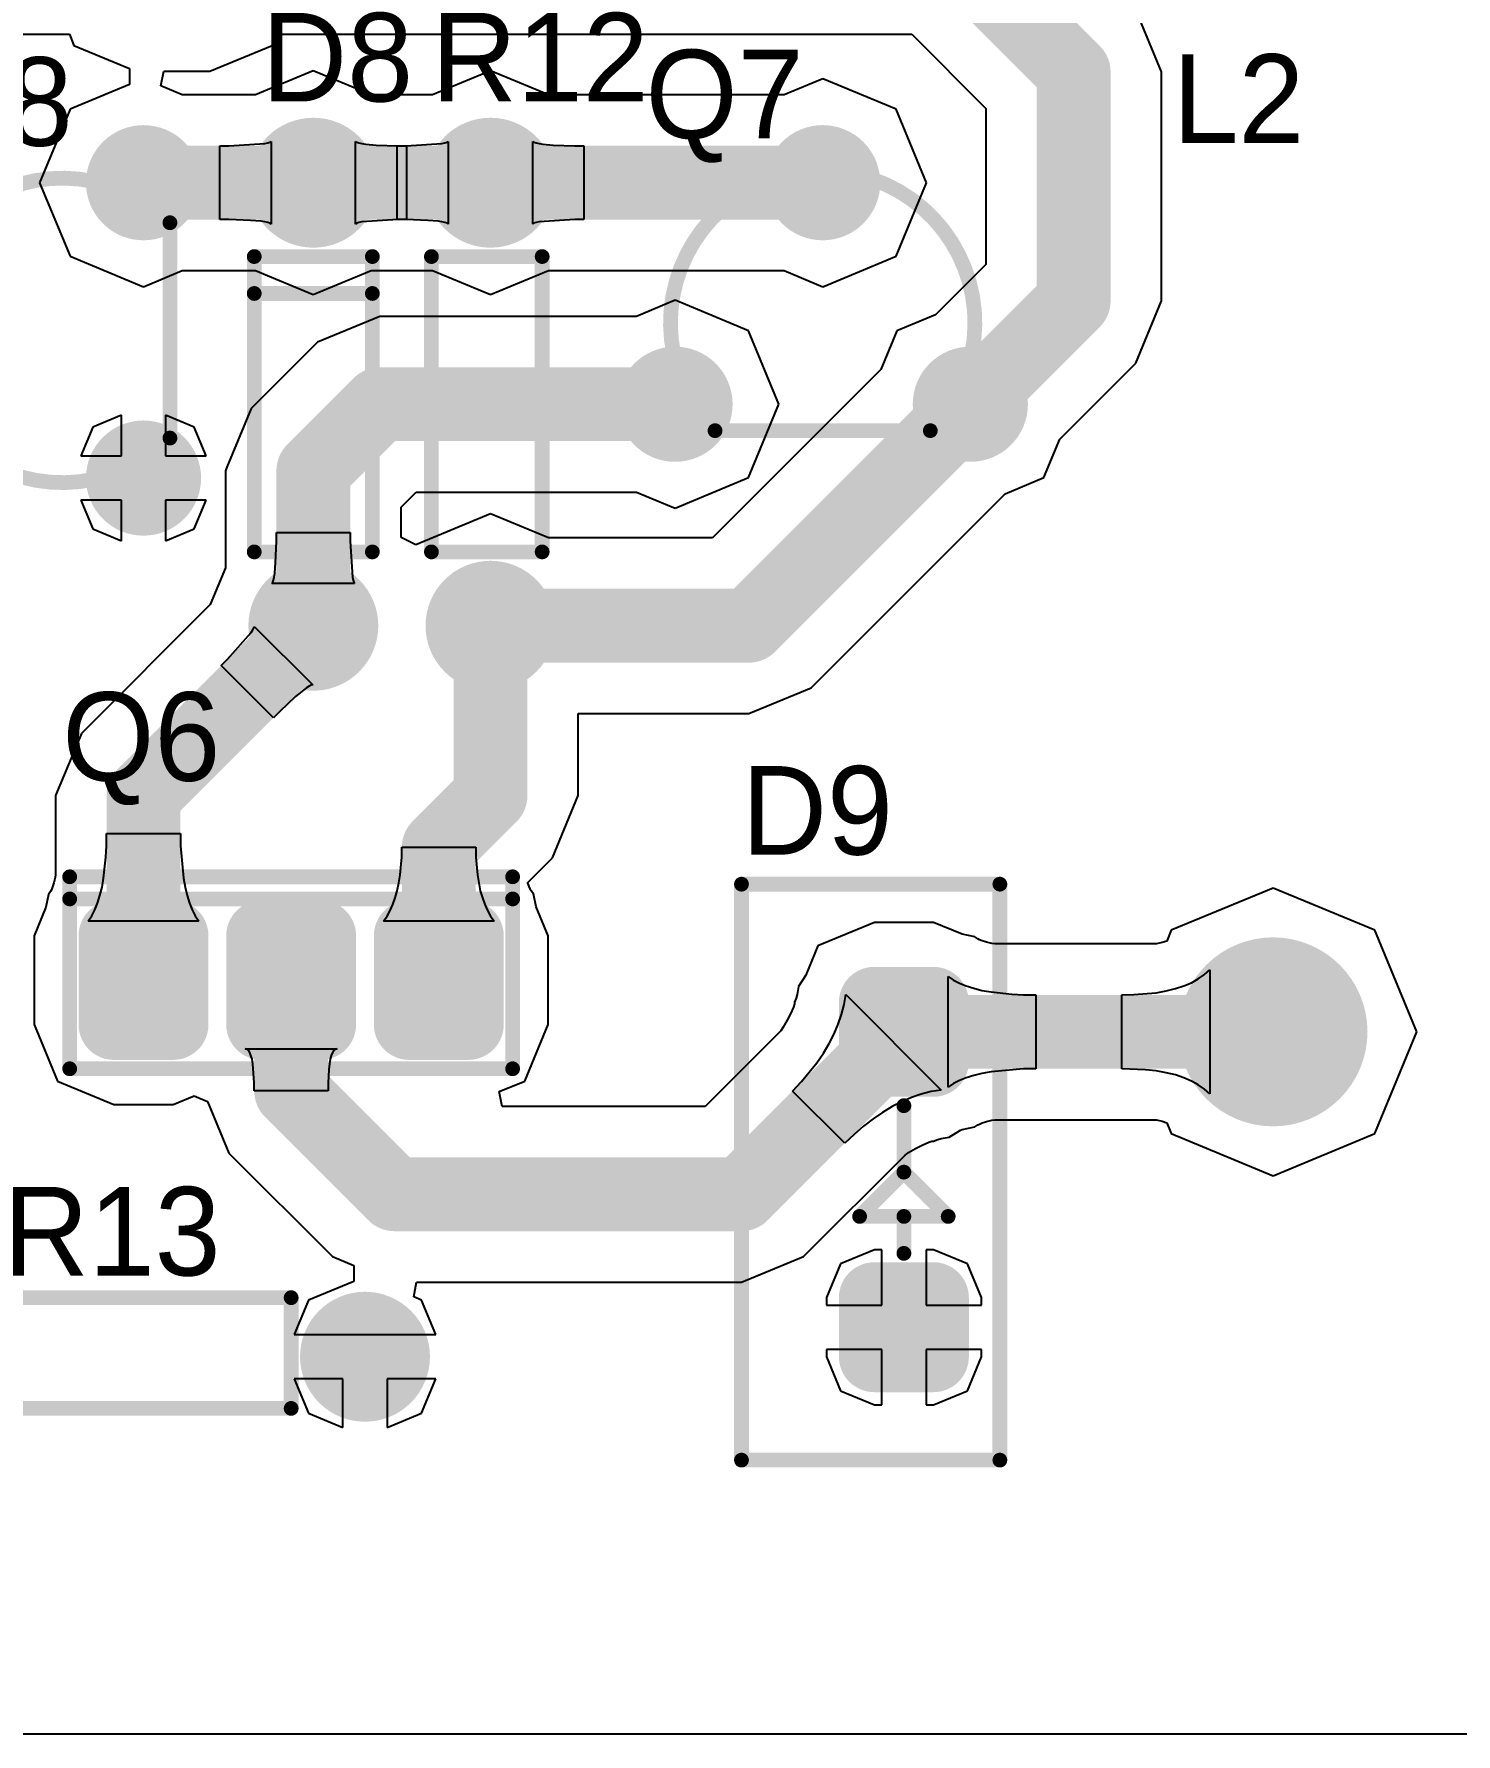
# Model space of a CAD drawing. Extents: x 0.99 to 6.92, y 0.99 to 4.95.
# Drawn here: x 2.091 to 3.054, y 2.7 to 3.851 of the extents above; entities that cross this region are included whole.
import ezdxf

# ---------------------------------------------------------------- set-up
doc = ezdxf.new("R2010")
doc.units = 0
doc.header["$MEASUREMENT"] = 0
for name, color, linetype in [('BOTTOMLAYER', 5, 'CONTINUOUS'), ('BOTTOMSOLDER', 6, 'CONTINUOUS'), ('MULTILAYER', 9, 'CONTINUOUS'), ('PADHOLELAYER', 156, 'CONTINUOUS'), ('TOPLAYER', 1, 'CONTINUOUS'), ('TOPOVERLAY', 2, 'CONTINUOUS'), ('TOPSOLDER', 216, 'CONTINUOUS')]:
    doc.layers.add(name, color=color, linetype=linetype)

msp = doc.modelspace()

# ---------------------------------------------------------------- linework, layer by layer
at = {"layer": 'BOTTOMLAYER'}
for p, q in [((2.8545, 3.825), (2.8371, 3.8671)), ((1.8964, 3.8505), (2.1148, 3.8505)), ((2.1148, 3.8505), (2.1179, 3.8429)), ((2.2521, 3.8429), (2.2552, 3.8505)), ((2.2552, 3.8505), (2.6853, 3.8505)), ((2.6853, 3.8505), (2.7355, 3.8003)), ((2.1179, 3.8429), (2.1556, 3.8273)), ((2.21, 3.8255), (2.2521, 3.8429)), ((2.1556, 3.8273), (2.1556, 3.8165)), ((2.1768, 3.8155), (2.1788, 3.8255)), ((2.1788, 3.8255), (2.21, 3.8255)), ((2.28, 3.8258), (2.2408, 3.8095)), ((2.3192, 3.8095), (2.28, 3.8258)), ((2.4, 3.8258), (2.3608, 3.8095)), ((2.4392, 3.8095), (2.4, 3.8258)), ((2.8545, 3.67), (2.8545, 3.825)), ((2.1556, 3.8165), (2.1153, 3.7997)), ((2.1911, 3.8095), (2.1768, 3.8155)), ((2.625, 3.8204), (2.5989, 3.8095)), ((2.6747, 3.7997), (2.625, 3.8204)), ((2.1153, 3.7997), (2.0946, 3.75)), ((2.2408, 3.8095), (2.1911, 3.8095)), ((2.3608, 3.8095), (2.3192, 3.8095)), ((2.5989, 3.8095), (2.4392, 3.8095)), ((2.6954, 3.75), (2.6747, 3.7997)), ((2.7355, 3.8003), (2.7355, 3.6947)), ((2.2228, 3.775), (2.2471, 3.7765)), ((2.2471, 3.7765), (2.2491, 3.7769)), ((2.2491, 3.7769), (2.2506, 3.7774)), ((2.2506, 3.7774), (2.2514, 3.778)), ((2.2514, 3.778), (2.2514, 3.722)), ((2.3086, 3.722), (2.3086, 3.778)), ((2.3086, 3.778), (2.3094, 3.7774)), ((2.3094, 3.7774), (2.3109, 3.7769)), ((2.3109, 3.7769), (2.3129, 3.7765)), ((2.3129, 3.7765), (2.3155, 3.7761)), ((2.3155, 3.7761), (2.3225, 3.7755)), ((2.3428, 3.775), (2.3671, 3.7765)), ((2.3671, 3.7765), (2.3691, 3.7769)), ((2.3691, 3.7769), (2.3706, 3.7774)), ((2.3706, 3.7774), (2.3714, 3.778)), ((2.3714, 3.778), (2.3714, 3.722)), ((2.4286, 3.722), (2.4286, 3.778)), ((2.4286, 3.778), (2.4294, 3.7774)), ((2.4294, 3.7774), (2.4309, 3.7769)), ((2.4309, 3.7769), (2.4329, 3.7765)), ((2.4329, 3.7765), (2.4355, 3.7761)), ((2.4355, 3.7761), (2.4425, 3.7755)), ((2.2168, 3.725), (2.2168, 3.775)), ((2.2168, 3.775), (2.2228, 3.775)), ((2.3225, 3.7755), (2.3372, 3.775)), ((2.3368, 3.725), (2.3368, 3.775)), ((2.3368, 3.775), (2.3428, 3.775)), ((2.3372, 3.775), (2.3432, 3.775)), ((2.3432, 3.775), (2.3432, 3.725)), ((2.4425, 3.7755), (2.4572, 3.775)), ((2.4572, 3.775), (2.4632, 3.775)), ((2.4632, 3.775), (2.4632, 3.725)), ((2.0946, 3.75), (2.1153, 3.7003)), ((2.6747, 3.7003), (2.6954, 3.75)), ((2.2228, 3.725), (2.2168, 3.725)), ((2.2375, 3.7245), (2.2228, 3.725)), ((2.2445, 3.7239), (2.2375, 3.7245)), ((2.2471, 3.7235), (2.2445, 3.7239)), ((2.2491, 3.7231), (2.2471, 3.7235)), ((2.2506, 3.7226), (2.2491, 3.7231)), ((2.2514, 3.722), (2.2506, 3.7226)), ((2.3094, 3.7226), (2.3086, 3.722)), ((2.3109, 3.7231), (2.3094, 3.7226)), ((2.3129, 3.7235), (2.3109, 3.7231)), ((2.3372, 3.725), (2.3129, 3.7235)), ((2.3428, 3.725), (2.3368, 3.725)), ((2.3432, 3.725), (2.3372, 3.725)), ((2.3575, 3.7245), (2.3428, 3.725)), ((2.3645, 3.7239), (2.3575, 3.7245)), ((2.3671, 3.7235), (2.3645, 3.7239)), ((2.3691, 3.7231), (2.3671, 3.7235)), ((2.3706, 3.7226), (2.3691, 3.7231)), ((2.3714, 3.722), (2.3706, 3.7226)), ((2.4294, 3.7226), (2.4286, 3.722)), ((2.4309, 3.7231), (2.4294, 3.7226)), ((2.4329, 3.7235), (2.4309, 3.7231)), ((2.4572, 3.725), (2.4329, 3.7235)), ((2.4632, 3.725), (2.4572, 3.725)), ((2.1153, 3.7003), (2.165, 3.6796)), ((2.625, 3.6796), (2.6747, 3.7003)), ((2.165, 3.6796), (2.1911, 3.6905)), ((2.1911, 3.6905), (2.2408, 3.6905)), ((2.2408, 3.6905), (2.28, 3.6742)), ((2.28, 3.6742), (2.3192, 3.6905)), ((2.3192, 3.6905), (2.3608, 3.6905)), ((2.3608, 3.6905), (2.4, 3.6742)), ((2.4, 3.6742), (2.4392, 3.6905)), ((2.4392, 3.6905), (2.5989, 3.6905)), ((2.5989, 3.6905), (2.625, 3.6796)), ((2.7355, 3.6947), (2.7014, 3.6606)), ((2.525, 3.6704), (2.4989, 3.6595)), ((2.5747, 3.6497), (2.525, 3.6704)), ((2.8371, 3.6279), (2.8545, 3.67)), ((2.325, 3.6595), (2.2829, 3.6421)), ((2.4989, 3.6595), (2.325, 3.6595)), ((2.5954, 3.6), (2.5747, 3.6497)), ((2.6753, 3.6497), (2.6644, 3.6236)), ((2.7014, 3.6606), (2.6753, 3.6497)), ((2.2829, 3.6421), (2.2379, 3.5971)), ((2.7856, 3.5764), (2.8371, 3.6279)), ((2.6644, 3.6236), (2.5503, 3.5095)), ((2.15, 3.5925), (2.1306, 3.5844)), ((2.15, 3.565), (2.15, 3.5925)), ((2.1994, 3.5844), (2.18, 3.5925)), ((2.18, 3.5925), (2.18, 3.565)), ((2.2379, 3.5971), (2.2215, 3.5574)), ((2.5747, 3.5503), (2.5954, 3.6)), ((2.1306, 3.5844), (2.1225, 3.565)), ((2.2075, 3.565), (2.1994, 3.5844)), ((2.7747, 3.5503), (2.7856, 3.5764)), ((2.1225, 3.565), (2.15, 3.565)), ((2.18, 3.565), (2.2075, 3.565)), ((2.2215, 3.5574), (2.2205, 3.555)), ((2.2215, 3.5574), (2.2215, 3.5574)), ((2.2205, 3.555), (2.2205, 3.5402)), ((2.525, 3.5296), (2.5747, 3.5503)), ((2.7486, 3.5394), (2.7747, 3.5503)), ((2.15, 3.535), (2.1225, 3.535)), ((2.1225, 3.535), (2.1306, 3.5156)), ((2.15, 3.5075), (2.15, 3.535)), ((2.2075, 3.535), (2.18, 3.535)), ((2.18, 3.535), (2.18, 3.5075)), ((2.1994, 3.5156), (2.2075, 3.535)), ((2.2205, 3.5402), (2.2205, 3.5402)), ((2.2205, 3.5402), (2.2205, 3.4892)), ((2.3395, 3.5303), (2.3497, 3.5405)), ((2.3497, 3.5405), (2.4989, 3.5405)), ((2.4989, 3.5405), (2.525, 3.5296)), ((2.6171, 3.4079), (2.7486, 3.5394)), ((2.3395, 3.5097), (2.3395, 3.5303)), ((2.4, 3.5258), (2.3495, 3.5049)), ((2.4392, 3.5095), (2.4, 3.5258)), ((2.1306, 3.5156), (2.15, 3.5075)), ((2.18, 3.5075), (2.1994, 3.5156)), ((2.255, 3.5132), (2.305, 3.5132)), ((2.255, 3.5072), (2.255, 3.5132)), ((2.305, 3.5132), (2.305, 3.5072)), ((2.2545, 3.4925), (2.255, 3.5072)), ((2.305, 3.5072), (2.3065, 3.4829)), ((2.3495, 3.5049), (2.3395, 3.5097)), ((2.5503, 3.5095), (2.4392, 3.5095)), ((2.2205, 3.4892), (2.2102, 3.4644)), ((2.2539, 3.4855), (2.2545, 3.4925)), ((2.252, 3.4786), (2.2526, 3.4794)), ((2.308, 3.4786), (2.252, 3.4786)), ((2.2526, 3.4794), (2.2531, 3.4809)), ((2.2531, 3.4809), (2.2535, 3.4829)), ((2.2535, 3.4829), (2.2539, 3.4855)), ((2.3065, 3.4829), (2.3069, 3.4809)), ((2.3069, 3.4809), (2.3074, 3.4794)), ((2.3074, 3.4794), (2.308, 3.4786)), ((2.2102, 3.4644), (2.1229, 3.3771)), ((2.2219, 3.4273), (2.238, 3.4454)), ((2.238, 3.4454), (2.2391, 3.4472)), ((2.2391, 3.4472), (2.2398, 3.4486)), ((2.2398, 3.4486), (2.24, 3.4496)), ((2.24, 3.4496), (2.2796, 3.41)), ((2.2176, 3.423), (2.2219, 3.4273)), ((2.253, 3.3876), (2.2176, 3.423)), ((2.2754, 3.408), (2.2733, 3.4064)), ((2.2772, 3.4091), (2.2754, 3.408)), ((2.2786, 3.4098), (2.2772, 3.4091)), ((2.2796, 3.41), (2.2786, 3.4098)), ((2.575, 3.3905), (2.6171, 3.4079)), ((2.268, 3.402), (2.2573, 3.3919)), ((2.2733, 3.4064), (2.268, 3.402)), ((2.2573, 3.3919), (2.253, 3.3876)), ((2.4595, 3.335), (2.4595, 3.3905)), ((2.4595, 3.3905), (2.575, 3.3905)), ((2.1229, 3.3771), (2.1055, 3.335)), ((2.1055, 3.335), (2.1055, 3.2816)), ((2.4421, 3.2929), (2.4595, 3.335)), ((2.1399, 3.301), (2.14, 3.3094)), ((2.14, 3.3094), (2.19, 3.3094)), ((2.19, 3.3094), (2.1901, 3.301)), ((2.138, 3.2791), (2.1395, 3.2932)), ((2.1395, 3.2932), (2.1399, 3.301)), ((2.1901, 3.301), (2.192, 3.2791)), ((2.3389, 3.2813), (2.3399, 3.2934)), ((2.3399, 3.2934), (2.34, 3.3)), ((2.34, 3.3), (2.39, 3.3)), ((2.39, 3.3), (2.3901, 3.2934)), ((2.3901, 3.2934), (2.3911, 3.2813)), ((2.4253, 3.2761), (2.4421, 3.2929)), ((2.1055, 3.2816), (2.1051, 3.2796)), ((2.338, 3.2758), (2.3389, 3.2813)), ((2.3911, 3.2813), (2.392, 3.2758)), ((2.102, 3.2701), (2.1007, 3.2681)), ((2.1026, 3.2712), (2.102, 3.2701)), ((2.1034, 3.2731), (2.1026, 3.2712)), ((2.1042, 3.2759), (2.1034, 3.2731)), ((2.1051, 3.2796), (2.1042, 3.2759)), ((2.1355, 3.2673), (2.1369, 3.2729)), ((2.1369, 3.2729), (2.138, 3.2791)), ((2.192, 3.2791), (2.1931, 3.2729)), ((2.1931, 3.2729), (2.1945, 3.2673)), ((2.3355, 3.2658), (2.3369, 3.2706)), ((2.3369, 3.2706), (2.338, 3.2758)), ((2.392, 3.2758), (2.3931, 3.2706)), ((2.3931, 3.2706), (2.3945, 3.2658)), ((2.4254, 3.2757), (2.4253, 3.2761)), ((2.4262, 3.2735), (2.4254, 3.2757)), ((2.4269, 3.2718), (2.4262, 3.2735)), ((2.4276, 3.2706), (2.4269, 3.2718)), ((2.4291, 3.2685), (2.4276, 3.2706)), ((2.93, 3.2724), (2.8611, 3.2439)), ((2.9989, 3.2439), (2.93, 3.2724)), ((2.0989, 3.2594), (2.0909, 3.24)), ((2.1007, 3.2681), (2.0989, 3.2594)), ((2.1321, 3.2576), (2.1339, 3.2621)), ((2.1339, 3.2621), (2.1355, 3.2673)), ((2.1945, 3.2673), (2.1961, 3.2621)), ((2.1961, 3.2621), (2.1979, 3.2576)), ((2.3321, 3.2572), (2.3339, 3.2613)), ((2.3339, 3.2613), (2.3355, 3.2658)), ((2.3945, 3.2658), (2.3961, 3.2613)), ((2.3961, 3.2613), (2.3979, 3.2572)), ((2.431, 3.2596), (2.4291, 3.2685)), ((2.4391, 3.24), (2.431, 3.2596)), ((2.1276, 3.25), (2.13, 3.2535)), ((2.2024, 3.25), (2.1276, 3.25)), ((2.13, 3.2535), (2.1321, 3.2576)), ((2.1979, 3.2576), (2.2, 3.2535)), ((2.2, 3.2535), (2.2024, 3.25)), ((2.3276, 3.25), (2.33, 3.2534)), ((2.4024, 3.25), (2.3276, 3.25)), ((2.33, 3.2534), (2.3321, 3.2572)), ((2.3979, 3.2572), (2.4, 3.2534)), ((2.4, 3.2534), (2.4024, 3.25)), ((2.66, 3.2491), (2.6217, 3.2333)), ((2.7, 3.2491), (2.66, 3.2491)), ((2.7194, 3.2411), (2.7, 3.2491)), ((2.0909, 3.24), (2.0909, 3.18)), ((2.4391, 3.18), (2.4391, 3.24)), ((2.7281, 3.2393), (2.7194, 3.2411)), ((2.7301, 3.238), (2.7281, 3.2393)), ((2.7312, 3.2374), (2.7301, 3.238)), ((2.7331, 3.2366), (2.7312, 3.2374)), ((2.7359, 3.2358), (2.7331, 3.2366)), ((2.7396, 3.2349), (2.7359, 3.2358)), ((2.7416, 3.2345), (2.7396, 3.2349)), ((2.855, 3.2355), (2.851, 3.2345)), ((2.8581, 3.2365), (2.855, 3.2355)), ((2.8611, 3.2439), (2.8581, 3.2365)), ((3.0274, 3.175), (2.9989, 3.2439)), ((2.6217, 3.2333), (2.6135, 3.2134)), ((2.851, 3.2345), (2.7416, 3.2345)), ((2.6135, 3.2134), (2.6086, 3.2057)), ((2.71, 3.1376), (2.71, 3.2124)), ((2.71, 3.2124), (2.7135, 3.21)), ((2.8794, 3.2109), (2.8836, 3.2138)), ((2.8836, 3.2138), (2.8872, 3.217)), ((2.8872, 3.217), (2.8872, 3.133)), ((2.6077, 3.2003), (2.6071, 3.1979)), ((2.6086, 3.2057), (2.6077, 3.2003)), ((2.7135, 3.21), (2.7176, 3.2079)), ((2.7176, 3.2079), (2.7221, 3.2061)), ((2.7221, 3.2061), (2.7273, 3.2045)), ((2.7273, 3.2045), (2.7329, 3.2031)), ((2.7329, 3.2031), (2.7391, 3.202)), ((2.7391, 3.202), (2.7532, 3.2005)), ((2.7532, 3.2005), (2.761, 3.2001)), ((2.8358, 3.2002), (2.8509, 3.2015)), ((2.8509, 3.2015), (2.8577, 3.2027)), ((2.8577, 3.2027), (2.8639, 3.2043)), ((2.8639, 3.2043), (2.8696, 3.2061)), ((2.8696, 3.2061), (2.8748, 3.2083)), ((2.8748, 3.2083), (2.8794, 3.2109)), ((2.6052, 3.1918), (2.6033, 3.1873)), ((2.6059, 3.1939), (2.6052, 3.1918)), ((2.6071, 3.1979), (2.6059, 3.195)), ((2.6059, 3.195), (2.6059, 3.1939)), ((2.6378, 3.1868), (2.6395, 3.1935)), ((2.6395, 3.1935), (2.6406, 3.2002)), ((2.6406, 3.2002), (2.7052, 3.1356)), ((2.761, 3.2001), (2.7694, 3.2)), ((2.7694, 3.2), (2.7694, 3.15)), ((2.8275, 3.2), (2.8358, 3.2002)), ((2.8275, 3.15), (2.8275, 3.2)), ((2.0909, 3.18), (2.1067, 3.1417)), ((2.4233, 3.1417), (2.4391, 3.18)), ((2.5982, 3.1781), (2.5966, 3.1758)), ((2.601, 3.1828), (2.5982, 3.1781)), ((2.6033, 3.1873), (2.601, 3.1828)), ((2.6327, 3.1736), (2.6355, 3.1802)), ((2.6355, 3.1802), (2.6378, 3.1868)), ((2.5966, 3.1758), (2.5453, 3.1245)), ((2.6255, 3.1606), (2.6294, 3.1671)), ((2.6294, 3.1671), (2.6327, 3.1736)), ((2.9989, 3.1061), (3.0274, 3.175)), ((2.235, 3.1633), (2.2339, 3.1636)), ((2.2339, 3.1636), (2.2961, 3.1636)), ((2.2361, 3.1625), (2.235, 3.1633)), ((2.237, 3.161), (2.2361, 3.1625)), ((2.2378, 3.159), (2.237, 3.161)), ((2.2385, 3.1565), (2.2378, 3.159)), ((2.239, 3.1533), (2.2385, 3.1565)), ((2.2915, 3.1565), (2.291, 3.1533)), ((2.2922, 3.159), (2.2915, 3.1565)), ((2.293, 3.161), (2.2922, 3.159)), ((2.2939, 3.1625), (2.293, 3.161)), ((2.295, 3.1633), (2.2939, 3.1625)), ((2.2961, 3.1636), (2.295, 3.1633)), ((2.6211, 3.1541), (2.6255, 3.1606)), ((2.2399, 3.1404), (2.239, 3.1533)), ((2.2906, 3.1496), (2.2901, 3.1404)), ((2.291, 3.1533), (2.2906, 3.1496)), ((2.6106, 3.1413), (2.6211, 3.1541)), ((2.7221, 3.1439), (2.7176, 3.1421)), ((2.7273, 3.1455), (2.7221, 3.1439)), ((2.7329, 3.1469), (2.7273, 3.1455)), ((2.7391, 3.148), (2.7329, 3.1469)), ((2.761, 3.1499), (2.7391, 3.148)), ((2.7694, 3.15), (2.761, 3.1499)), ((2.8436, 3.1493), (2.8275, 3.15)), ((2.8509, 3.1485), (2.8436, 3.1493)), ((2.8577, 3.1473), (2.8509, 3.1485)), ((2.8639, 3.1458), (2.8577, 3.1473)), ((2.8696, 3.1439), (2.8639, 3.1458)), ((2.8748, 3.1417), (2.8696, 3.1439)), ((2.1067, 3.1417), (2.145, 3.1259)), ((2.185, 3.1259), (2.1992, 3.1317)), ((2.1992, 3.1317), (2.2084, 3.1279)), ((2.24, 3.135), (2.2399, 3.1404)), ((2.29, 3.135), (2.24, 3.135)), ((2.2901, 3.1404), (2.29, 3.135)), ((2.4059, 3.1345), (2.4233, 3.1417)), ((2.4079, 3.1245), (2.4059, 3.1345)), ((2.6046, 3.1349), (2.6106, 3.1413)), ((2.6399, 3.0996), (2.6046, 3.1349)), ((2.6918, 3.1328), (2.6852, 3.1305)), ((2.6985, 3.1345), (2.6918, 3.1328)), ((2.7052, 3.1356), (2.6985, 3.1345)), ((2.7135, 3.14), (2.71, 3.1376)), ((2.7176, 3.1421), (2.7135, 3.14)), ((2.8794, 3.1391), (2.8748, 3.1417)), ((2.8836, 3.1362), (2.8794, 3.1391)), ((2.8872, 3.133), (2.8836, 3.1362)), ((2.145, 3.1259), (2.185, 3.1259)), ((2.2084, 3.1279), (2.2229, 3.0929)), ((2.5453, 3.1245), (2.4079, 3.1245)), ((2.6656, 3.1205), (2.6591, 3.1161)), ((2.6721, 3.1244), (2.6656, 3.1205)), ((2.6786, 3.1277), (2.6721, 3.1244)), ((2.6852, 3.1305), (2.6786, 3.1277)), ((2.6527, 3.1112), (2.6463, 3.1056)), ((2.6591, 3.1161), (2.6527, 3.1112)), ((2.7107, 3.1036), (2.7184, 3.1085)), ((2.7184, 3.1085), (2.7194, 3.1089)), ((2.7194, 3.1089), (2.7281, 3.1107)), ((2.7281, 3.1107), (2.7301, 3.112)), ((2.7301, 3.112), (2.7312, 3.1126)), ((2.7312, 3.1126), (2.7331, 3.1134)), ((2.7331, 3.1134), (2.7359, 3.1142)), ((2.7359, 3.1142), (2.7396, 3.1151)), ((2.7396, 3.1151), (2.7416, 3.1155)), ((2.7416, 3.1155), (2.851, 3.1155)), ((2.851, 3.1155), (2.855, 3.1145)), ((2.855, 3.1145), (2.8581, 3.1135)), ((2.8581, 3.1135), (2.8611, 3.1061)), ((2.6463, 3.1056), (2.6399, 3.0996)), ((2.6878, 3.096), (2.6923, 3.0983)), ((2.6923, 3.0983), (2.6968, 3.1002)), ((2.6968, 3.1002), (2.6989, 3.1009)), ((2.6989, 3.1009), (2.7, 3.1009)), ((2.7, 3.1009), (2.7029, 3.1021)), ((2.7029, 3.1021), (2.7053, 3.1027)), ((2.7053, 3.1027), (2.7107, 3.1036)), ((2.8611, 3.1061), (2.93, 3.0776)), ((2.93, 3.0776), (2.9989, 3.1061)), ((2.2229, 3.0929), (2.2929, 3.0229)), ((2.6121, 3.0229), (2.6808, 3.0916)), ((2.6808, 3.0916), (2.6831, 3.0932)), ((2.6831, 3.0932), (2.6878, 3.096)), ((2.2929, 3.0229), (2.3075, 3.0168)), ((2.3075, 3.0168), (2.3075, 3.006)), ((2.57, 3.0055), (2.6121, 3.0229)), ((2.637, 3.018), (2.6275, 2.995)), ((2.66, 3.0275), (2.637, 3.018)), ((2.665, 3.0275), (2.66, 3.0275)), ((2.665, 2.99), (2.665, 3.0275)), ((2.7, 3.0275), (2.695, 3.0275)), ((2.695, 3.0275), (2.695, 2.99)), ((2.723, 3.018), (2.7, 3.0275)), ((2.7325, 2.995), (2.723, 3.018)), ((2.3075, 3.006), (2.2767, 2.9933)), ((2.348, 2.9955), (2.3499, 3.0055)), ((2.3499, 3.0055), (2.57, 3.0055)), ((2.2767, 2.9933), (2.2671, 2.97)), ((2.3533, 2.9933), (2.348, 2.9955)), ((2.3629, 2.97), (2.3533, 2.9933)), ((2.6275, 2.995), (2.6275, 2.99)), ((2.7325, 2.99), (2.7325, 2.995)), ((2.6275, 2.99), (2.665, 2.99)), ((2.695, 2.99), (2.7325, 2.99)), ((2.2671, 2.97), (2.3629, 2.97)), ((2.665, 2.96), (2.6275, 2.96)), ((2.6275, 2.96), (2.6275, 2.955)), ((2.665, 2.9225), (2.665, 2.96)), ((2.7325, 2.96), (2.695, 2.96)), ((2.695, 2.96), (2.695, 2.9225)), ((2.7325, 2.955), (2.7325, 2.96)), ((2.6275, 2.955), (2.637, 2.932)), ((2.723, 2.932), (2.7325, 2.955)), ((2.3, 2.94), (2.2671, 2.94)), ((2.2671, 2.94), (2.2767, 2.9167)), ((2.3, 2.9071), (2.3, 2.94)), ((2.3629, 2.94), (2.33, 2.94)), ((2.33, 2.94), (2.33, 2.9071)), ((2.3533, 2.9167), (2.3629, 2.94)), ((2.637, 2.932), (2.66, 2.9225)), ((2.7, 2.9225), (2.723, 2.932)), ((2.2767, 2.9167), (2.3, 2.9071)), ((2.33, 2.9071), (2.3533, 2.9167)), ((2.66, 2.9225), (2.665, 2.9225)), ((2.695, 2.9225), (2.7, 2.9225)), ((3.4624, 2.6995), (1.8845, 2.6995))]:
    msp.add_line(p, q, dxfattribs=at)
at = {"layer": 'BOTTOMLAYER', "const_width": 0.05}
for points in [[(2.71, 3.91), (2.795, 3.825)], [(2.795, 3.67), (2.795, 3.825)], [(2.165, 3.75), (2.28, 3.75)], [(2.28, 3.75), (2.4, 3.75)], [(2.4, 3.75), (2.625, 3.75)], [(2.725, 3.6), (2.795, 3.67)], [(2.28, 3.555), (2.325, 3.6)], [(2.325, 3.6), (2.525, 3.6)], [(2.575, 3.45), (2.725, 3.6)], [(2.28, 3.45), (2.28, 3.555)], [(2.165, 3.335), (2.28, 3.45)], [(2.4, 3.45), (2.575, 3.45)], [(2.4, 3.335), (2.4, 3.45)], [(2.165, 3.21), (2.165, 3.335)], [(2.365, 3.3), (2.4, 3.335)], [(2.365, 3.21), (2.365, 3.3)], [(2.265, 3.135), (2.265, 3.21)], [(2.57, 3.065), (2.68, 3.175)], [(2.68, 3.175), (2.93, 3.175)], [(2.265, 3.135), (2.335, 3.065)], [(2.335, 3.065), (2.57, 3.065)]]:
    msp.add_lwpolyline(points, dxfattribs=at)
at = {"layer": 'BOTTOMLAYER'}
for points, const_width in [([(2.7825, 3.825, 1), (2.8075, 3.825, 1)], 0.025), ([(2.7825, 3.825, 1), (2.8075, 3.825, 1)], 0.025), ([(2.26, 3.75, 1), (2.3, 3.75, 1)], 0.04), ([(2.38, 3.75, 1), (2.42, 3.75, 1)], 0.04), ([(2.1475, 3.75, 1), (2.1825, 3.75, 1)], 0.035), ([(2.6075, 3.75, 1), (2.6425, 3.75, 1)], 0.035), ([(2.1525, 3.75, 1), (2.1775, 3.75, 1)], 0.025), ([(2.2675, 3.75, 1), (2.2925, 3.75, 1)], 0.025), ([(2.2675, 3.75, 1), (2.2925, 3.75, 1)], 0.025), ([(2.3875, 3.75, 1), (2.4125, 3.75, 1)], 0.025), ([(2.3875, 3.75, 1), (2.4125, 3.75, 1)], 0.025), ([(2.6125, 3.75, 1), (2.6375, 3.75, 1)], 0.025), ([(2.7825, 3.67, 1), (2.8075, 3.67, 1)], 0.025), ([(2.7825, 3.67, 1), (2.8075, 3.67, 1)], 0.025), ([(2.5075, 3.6, 1), (2.5425, 3.6, 1)], 0.035), ([(2.7075, 3.6, 1), (2.7425, 3.6, 1)], 0.035), ([(2.3125, 3.6, 1), (2.3375, 3.6, 1)], 0.025), ([(2.3125, 3.6, 1), (2.3375, 3.6, 1)], 0.025), ([(2.5125, 3.6, 1), (2.5375, 3.6, 1)], 0.025), ([(2.7125, 3.6, 1), (2.7375, 3.6, 1)], 0.025), ([(2.7125, 3.6, 1), (2.7375, 3.6, 1)], 0.025), ([(2.1475, 3.55, 1), (2.1825, 3.55, 1)], 0.035), ([(2.2675, 3.555, 1), (2.2925, 3.555, 1)], 0.025), ([(2.2675, 3.555, 1), (2.2925, 3.555, 1)], 0.025), ([(2.26, 3.45, 1), (2.3, 3.45, 1)], 0.04), ([(2.38, 3.45, 1), (2.42, 3.45, 1)], 0.04), ([(2.2675, 3.45, 1), (2.2925, 3.45, 1)], 0.025), ([(2.2675, 3.45, 1), (2.2925, 3.45, 1)], 0.025), ([(2.3875, 3.45, 1), (2.4125, 3.45, 1)], 0.025), ([(2.3875, 3.45, 1), (2.4125, 3.45, 1)], 0.025), ([(2.5625, 3.45, 1), (2.5875, 3.45, 1)], 0.025), ([(2.5625, 3.45, 1), (2.5875, 3.45, 1)], 0.025), ([(2.1525, 3.335, 1), (2.1775, 3.335, 1)], 0.025), ([(2.1525, 3.335, 1), (2.1775, 3.335, 1)], 0.025), ([(2.3875, 3.335, 1), (2.4125, 3.335, 1)], 0.025), ([(2.3875, 3.335, 1), (2.4125, 3.335, 1)], 0.025), ([(2.3525, 3.3, 1), (2.3775, 3.3, 1)], 0.025), ([(2.3525, 3.3, 1), (2.3775, 3.3, 1)], 0.025), ([(2.135, 3.24, 1), (2.155, 3.24, 1)], 0.02), ([(2.175, 3.24, 1), (2.195, 3.24, 1)], 0.02), ([(2.235, 3.24, 1), (2.255, 3.24, 1)], 0.02), ([(2.275, 3.24, 1), (2.295, 3.24, 1)], 0.02), ([(2.335, 3.24, 1), (2.355, 3.24, 1)], 0.02), ([(2.375, 3.24, 1), (2.395, 3.24, 1)], 0.02), ([(2.1525, 3.21, 1), (2.1775, 3.21, 1)], 0.025), ([(2.2525, 3.21, 1), (2.2775, 3.21, 1)], 0.025), ([(2.3525, 3.21, 1), (2.3775, 3.21, 1)], 0.025), ([(2.9, 3.175, 1), (2.96, 3.175, 1)], 0.06), ([(2.65, 3.195, 1), (2.67, 3.195, 1)], 0.02), ([(2.69, 3.195, 1), (2.71, 3.195, 1)], 0.02), ([(2.135, 3.18, 1), (2.155, 3.18, 1)], 0.02), ([(2.175, 3.18, 1), (2.195, 3.18, 1)], 0.02), ([(2.235, 3.18, 1), (2.255, 3.18, 1)], 0.02), ([(2.275, 3.18, 1), (2.295, 3.18, 1)], 0.02), ([(2.335, 3.18, 1), (2.355, 3.18, 1)], 0.02), ([(2.375, 3.18, 1), (2.395, 3.18, 1)], 0.02), ([(2.6675, 3.175, 1), (2.6925, 3.175, 1)], 0.025), ([(2.6675, 3.175, 1), (2.6925, 3.175, 1)], 0.025), ([(2.9175, 3.175, 1), (2.9425, 3.175, 1)], 0.025), ([(2.65, 3.155, 1), (2.67, 3.155, 1)], 0.02), ([(2.69, 3.155, 1), (2.71, 3.155, 1)], 0.02), ([(2.2525, 3.135, 1), (2.2775, 3.135, 1)], 0.025), ([(2.2525, 3.135, 1), (2.2775, 3.135, 1)], 0.025), ([(2.3225, 3.065, 1), (2.3475, 3.065, 1)], 0.025), ([(2.3225, 3.065, 1), (2.3475, 3.065, 1)], 0.025), ([(2.5575, 3.065, 1), (2.5825, 3.065, 1)], 0.025), ([(2.5575, 3.065, 1), (2.5825, 3.065, 1)], 0.025), ([(2.65, 2.995, 1), (2.67, 2.995, 1)], 0.02), ([(2.69, 2.995, 1), (2.71, 2.995, 1)], 0.02), ([(2.295, 2.955, 1), (2.335, 2.955, 1)], 0.04), ([(2.65, 2.955, 1), (2.67, 2.955, 1)], 0.02), ([(2.69, 2.955, 1), (2.71, 2.955, 1)], 0.02)]:
    msp.add_lwpolyline(points, format="xyb", close=True, dxfattribs=dict(at, const_width=const_width))
for points in [[(2.145, 3.16), (2.185, 3.16), (2.145, 3.26), (2.185, 3.26)], [(2.245, 3.16), (2.285, 3.16), (2.245, 3.26), (2.285, 3.26)], [(2.345, 3.16), (2.385, 3.16), (2.345, 3.26), (2.385, 3.26)], [(2.125, 3.18), (2.205, 3.18), (2.125, 3.24), (2.205, 3.24)], [(2.225, 3.18), (2.305, 3.18), (2.225, 3.24), (2.305, 3.24)], [(2.325, 3.18), (2.405, 3.18), (2.325, 3.24), (2.405, 3.24)], [(2.7, 3.135), (2.7, 3.215), (2.66, 3.135), (2.66, 3.215)], [(2.72, 3.155), (2.72, 3.195), (2.64, 3.155), (2.64, 3.195)], [(2.7, 2.935), (2.7, 3.015), (2.66, 2.935), (2.66, 3.015)], [(2.72, 2.955), (2.72, 2.995), (2.64, 2.955), (2.64, 2.995)]]:
    msp.add_solid(points, dxfattribs=at)
at = {"layer": 'BOTTOMSOLDER'}
for points, const_width in [([(2.1455, 3.75, 1), (2.1845, 3.75, 1)], 0.039), ([(2.258, 3.75, 1), (2.302, 3.75, 1)], 0.044), ([(2.378, 3.75, 1), (2.422, 3.75, 1)], 0.044), ([(2.6055, 3.75, 1), (2.6445, 3.75, 1)], 0.039), ([(2.5055, 3.6, 1), (2.5445, 3.6, 1)], 0.039), ([(2.7055, 3.6, 1), (2.7445, 3.6, 1)], 0.039), ([(2.1455, 3.55, 1), (2.1845, 3.55, 1)], 0.039), ([(2.258, 3.45, 1), (2.302, 3.45, 1)], 0.044), ([(2.378, 3.45, 1), (2.422, 3.45, 1)], 0.044), ([(2.133, 3.24, 1), (2.157, 3.24, 1)], 0.024), ([(2.173, 3.24, 1), (2.197, 3.24, 1)], 0.024), ([(2.233, 3.24, 1), (2.257, 3.24, 1)], 0.024), ([(2.273, 3.24, 1), (2.297, 3.24, 1)], 0.024), ([(2.333, 3.24, 1), (2.357, 3.24, 1)], 0.024), ([(2.373, 3.24, 1), (2.397, 3.24, 1)], 0.024), ([(2.898, 3.175, 1), (2.962, 3.175, 1)], 0.064), ([(2.648, 3.195, 1), (2.672, 3.195, 1)], 0.024), ([(2.688, 3.195, 1), (2.712, 3.195, 1)], 0.024), ([(2.133, 3.18, 1), (2.157, 3.18, 1)], 0.024), ([(2.173, 3.18, 1), (2.197, 3.18, 1)], 0.024), ([(2.233, 3.18, 1), (2.257, 3.18, 1)], 0.024), ([(2.273, 3.18, 1), (2.297, 3.18, 1)], 0.024), ([(2.333, 3.18, 1), (2.357, 3.18, 1)], 0.024), ([(2.373, 3.18, 1), (2.397, 3.18, 1)], 0.024), ([(2.648, 3.155, 1), (2.672, 3.155, 1)], 0.024), ([(2.688, 3.155, 1), (2.712, 3.155, 1)], 0.024), ([(2.648, 2.995, 1), (2.672, 2.995, 1)], 0.024), ([(2.688, 2.995, 1), (2.712, 2.995, 1)], 0.024), ([(2.293, 2.955, 1), (2.337, 2.955, 1)], 0.044), ([(2.648, 2.955, 1), (2.672, 2.955, 1)], 0.024), ([(2.688, 2.955, 1), (2.712, 2.955, 1)], 0.024)]:
    msp.add_lwpolyline(points, format="xyb", close=True, dxfattribs=dict(at, const_width=const_width))
for points in [[(2.145, 3.156), (2.185, 3.156), (2.145, 3.264), (2.185, 3.264)], [(2.245, 3.156), (2.285, 3.156), (2.245, 3.264), (2.285, 3.264)], [(2.345, 3.156), (2.385, 3.156), (2.345, 3.264), (2.385, 3.264)], [(2.121, 3.18), (2.209, 3.18), (2.121, 3.24), (2.209, 3.24)], [(2.221, 3.18), (2.309, 3.18), (2.221, 3.24), (2.309, 3.24)], [(2.321, 3.18), (2.409, 3.18), (2.321, 3.24), (2.409, 3.24)], [(2.7, 3.131), (2.7, 3.219), (2.66, 3.131), (2.66, 3.219)], [(2.724, 3.155), (2.724, 3.195), (2.636, 3.155), (2.636, 3.195)], [(2.7, 2.931), (2.7, 3.019), (2.66, 2.931), (2.66, 3.019)], [(2.724, 2.955), (2.724, 2.995), (2.636, 2.955), (2.636, 2.995)]]:
    msp.add_solid(points, dxfattribs=at)
at = {"layer": 'MULTILAYER'}
for points, const_width in [([(2.26, 3.75, 1), (2.3, 3.75, 1)], 0.04), ([(2.38, 3.75, 1), (2.42, 3.75, 1)], 0.04), ([(2.1475, 3.75, 1), (2.1825, 3.75, 1)], 0.035), ([(2.6075, 3.75, 1), (2.6425, 3.75, 1)], 0.035), ([(2.5075, 3.6, 1), (2.5425, 3.6, 1)], 0.035), ([(2.7075, 3.6, 1), (2.7425, 3.6, 1)], 0.035), ([(2.1475, 3.55, 1), (2.1825, 3.55, 1)], 0.035), ([(2.26, 3.45, 1), (2.3, 3.45, 1)], 0.04), ([(2.38, 3.45, 1), (2.42, 3.45, 1)], 0.04), ([(2.135, 3.24, 1), (2.155, 3.24, 1)], 0.02), ([(2.175, 3.24, 1), (2.195, 3.24, 1)], 0.02), ([(2.235, 3.24, 1), (2.255, 3.24, 1)], 0.02), ([(2.275, 3.24, 1), (2.295, 3.24, 1)], 0.02), ([(2.335, 3.24, 1), (2.355, 3.24, 1)], 0.02), ([(2.375, 3.24, 1), (2.395, 3.24, 1)], 0.02), ([(2.9, 3.175, 1), (2.96, 3.175, 1)], 0.06), ([(2.65, 3.195, 1), (2.67, 3.195, 1)], 0.02), ([(2.69, 3.195, 1), (2.71, 3.195, 1)], 0.02), ([(2.135, 3.18, 1), (2.155, 3.18, 1)], 0.02), ([(2.175, 3.18, 1), (2.195, 3.18, 1)], 0.02), ([(2.235, 3.18, 1), (2.255, 3.18, 1)], 0.02), ([(2.275, 3.18, 1), (2.295, 3.18, 1)], 0.02), ([(2.335, 3.18, 1), (2.355, 3.18, 1)], 0.02), ([(2.375, 3.18, 1), (2.395, 3.18, 1)], 0.02), ([(2.65, 3.155, 1), (2.67, 3.155, 1)], 0.02), ([(2.69, 3.155, 1), (2.71, 3.155, 1)], 0.02), ([(2.65, 2.995, 1), (2.67, 2.995, 1)], 0.02), ([(2.69, 2.995, 1), (2.71, 2.995, 1)], 0.02), ([(2.295, 2.955, 1), (2.335, 2.955, 1)], 0.04), ([(2.65, 2.955, 1), (2.67, 2.955, 1)], 0.02), ([(2.69, 2.955, 1), (2.71, 2.955, 1)], 0.02)]:
    msp.add_lwpolyline(points, format="xyb", close=True, dxfattribs=dict(at, const_width=const_width))
for points in [[(2.145, 3.16), (2.185, 3.16), (2.145, 3.26), (2.185, 3.26)], [(2.245, 3.16), (2.285, 3.16), (2.245, 3.26), (2.285, 3.26)], [(2.345, 3.16), (2.385, 3.16), (2.345, 3.26), (2.385, 3.26)], [(2.125, 3.18), (2.205, 3.18), (2.125, 3.24), (2.205, 3.24)], [(2.225, 3.18), (2.305, 3.18), (2.225, 3.24), (2.305, 3.24)], [(2.325, 3.18), (2.405, 3.18), (2.325, 3.24), (2.405, 3.24)], [(2.7, 3.135), (2.7, 3.215), (2.66, 3.135), (2.66, 3.215)], [(2.72, 3.155), (2.72, 3.195), (2.64, 3.155), (2.64, 3.195)], [(2.7, 2.935), (2.7, 3.015), (2.66, 2.935), (2.66, 3.015)], [(2.72, 2.955), (2.72, 2.995), (2.64, 2.955), (2.64, 2.995)]]:
    msp.add_solid(points, dxfattribs=at)
at = {"layer": 'PADHOLELAYER', "const_width": 0.0105}
for points in [[(2.1597, 3.75, 1), (2.1702, 3.75, 1)], [(2.2748, 3.75, 1), (2.2853, 3.75, 1)], [(2.3948, 3.75, 1), (2.4053, 3.75, 1)], [(2.6197, 3.75, 1), (2.6303, 3.75, 1)], [(2.5198, 3.6, 1), (2.5303, 3.6, 1)], [(2.7197, 3.6, 1), (2.7302, 3.6, 1)], [(2.1597, 3.55, 1), (2.1702, 3.55, 1)], [(2.2748, 3.45, 1), (2.2853, 3.45, 1)], [(2.3948, 3.45, 1), (2.4053, 3.45, 1)], [(2.1597, 3.21, 1), (2.1702, 3.21, 1)], [(2.2597, 3.21, 1), (2.2702, 3.21, 1)], [(2.3598, 3.21, 1), (2.3702, 3.21, 1)], [(2.6747, 3.175, 1), (2.6852, 3.175, 1)], [(2.9247, 3.175, 1), (2.9352, 3.175, 1)], [(2.6747, 2.975, 1), (2.6852, 2.975, 1)], [(2.3098, 2.955, 1), (2.3203, 2.955, 1)]]:
    msp.add_lwpolyline(points, format="xyb", close=True, dxfattribs=at)
at = {"layer": 'TOPLAYER'}
for points, const_width in [([(2.26, 3.75, 1), (2.3, 3.75, 1)], 0.04), ([(2.38, 3.75, 1), (2.42, 3.75, 1)], 0.04), ([(2.1475, 3.75, 1), (2.1825, 3.75, 1)], 0.035), ([(2.6075, 3.75, 1), (2.6425, 3.75, 1)], 0.035), ([(2.5075, 3.6, 1), (2.5425, 3.6, 1)], 0.035), ([(2.7075, 3.6, 1), (2.7425, 3.6, 1)], 0.035), ([(2.1475, 3.55, 1), (2.1825, 3.55, 1)], 0.035), ([(2.26, 3.45, 1), (2.3, 3.45, 1)], 0.04), ([(2.38, 3.45, 1), (2.42, 3.45, 1)], 0.04), ([(2.135, 3.24, 1), (2.155, 3.24, 1)], 0.02), ([(2.175, 3.24, 1), (2.195, 3.24, 1)], 0.02), ([(2.235, 3.24, 1), (2.255, 3.24, 1)], 0.02), ([(2.275, 3.24, 1), (2.295, 3.24, 1)], 0.02), ([(2.335, 3.24, 1), (2.355, 3.24, 1)], 0.02), ([(2.375, 3.24, 1), (2.395, 3.24, 1)], 0.02), ([(2.9, 3.175, 1), (2.96, 3.175, 1)], 0.06), ([(2.65, 3.195, 1), (2.67, 3.195, 1)], 0.02), ([(2.69, 3.195, 1), (2.71, 3.195, 1)], 0.02), ([(2.135, 3.18, 1), (2.155, 3.18, 1)], 0.02), ([(2.175, 3.18, 1), (2.195, 3.18, 1)], 0.02), ([(2.235, 3.18, 1), (2.255, 3.18, 1)], 0.02), ([(2.275, 3.18, 1), (2.295, 3.18, 1)], 0.02), ([(2.335, 3.18, 1), (2.355, 3.18, 1)], 0.02), ([(2.375, 3.18, 1), (2.395, 3.18, 1)], 0.02), ([(2.65, 3.155, 1), (2.67, 3.155, 1)], 0.02), ([(2.69, 3.155, 1), (2.71, 3.155, 1)], 0.02), ([(2.65, 2.995, 1), (2.67, 2.995, 1)], 0.02), ([(2.69, 2.995, 1), (2.71, 2.995, 1)], 0.02), ([(2.295, 2.955, 1), (2.335, 2.955, 1)], 0.04), ([(2.65, 2.955, 1), (2.67, 2.955, 1)], 0.02), ([(2.69, 2.955, 1), (2.71, 2.955, 1)], 0.02)]:
    msp.add_lwpolyline(points, format="xyb", close=True, dxfattribs=dict(at, const_width=const_width))
for points in [[(2.145, 3.16), (2.185, 3.16), (2.145, 3.26), (2.185, 3.26)], [(2.245, 3.16), (2.285, 3.16), (2.245, 3.26), (2.285, 3.26)], [(2.345, 3.16), (2.385, 3.16), (2.345, 3.26), (2.385, 3.26)], [(2.125, 3.18), (2.205, 3.18), (2.125, 3.24), (2.205, 3.24)], [(2.225, 3.18), (2.305, 3.18), (2.225, 3.24), (2.305, 3.24)], [(2.325, 3.18), (2.405, 3.18), (2.325, 3.24), (2.405, 3.24)], [(2.7, 3.135), (2.7, 3.215), (2.66, 3.135), (2.66, 3.215)], [(2.72, 3.155), (2.72, 3.195), (2.64, 3.155), (2.64, 3.195)], [(2.7, 2.935), (2.7, 3.015), (2.66, 2.935), (2.66, 3.015)], [(2.72, 2.955), (2.72, 2.995), (2.64, 2.955), (2.64, 2.995)]]:
    msp.add_solid(points, dxfattribs=at)
at = {"layer": 'TOPOVERLAY', "const_width": 0.01}
for points in [[(2.1829, 3.5771, -2.414214), (2.1829, 3.7229)], [(2.5521, 3.5821, -2.414214), (2.6979, 3.5821)]]:
    msp.add_lwpolyline(points, format="xyb", dxfattribs=at)
for points in [[(2.1829, 3.5771), (2.1829, 3.7229)], [(2.24, 3.5), (2.24, 3.7)], [(2.24, 3.7), (2.32, 3.7)], [(2.32, 3.5), (2.32, 3.7)], [(2.36, 3.5), (2.36, 3.7)], [(2.36, 3.7), (2.435, 3.7)], [(2.435, 3.5), (2.435, 3.7)], [(2.24, 3.675), (2.32, 3.675)], [(2.5521, 3.5821), (2.6979, 3.5821)], [(2.24, 3.5), (2.32, 3.5)], [(2.36, 3.5), (2.435, 3.5)], [(2.115, 3.15), (2.115, 3.28)], [(2.115, 3.28), (2.415, 3.28)], [(2.415, 3.15), (2.415, 3.28)], [(2.415, 3.265), (2.415, 3.28)], [(2.115, 3.265), (2.415, 3.265)], [(2.57, 2.885), (2.57, 3.275)], [(2.57, 3.275), (2.745, 3.275)], [(2.745, 2.885), (2.745, 3.275)], [(2.115, 3.15), (2.415, 3.15)], [(2.68, 3.08), (2.68, 3.125)], [(2.65, 3.05), (2.68, 3.08)], [(2.68, 3.08), (2.71, 3.05)], [(2.65, 3.05), (2.71, 3.05)], [(2.68, 3.025), (2.68, 3.05)], [(2.065, 2.995), (2.265, 2.995)], [(2.265, 2.92), (2.265, 2.995)], [(2.065, 2.92), (2.265, 2.92)], [(2.57, 2.885), (2.745, 2.885)]]:
    msp.add_lwpolyline(points, dxfattribs=at)
at = {"layer": 'TOPOVERLAY', "const_width": 0.005}
for points in [[(2.1804, 3.7229, 1), (2.1854, 3.7229, 1)], [(2.1804, 3.7229, 1), (2.1854, 3.7229, 1)], [(2.2375, 3.7, 1), (2.2425, 3.7, 1)], [(2.2375, 3.7, 1), (2.2425, 3.7, 1)], [(2.3175, 3.7, 1), (2.3225, 3.7, 1)], [(2.3175, 3.7, 1), (2.3225, 3.7, 1)], [(2.3575, 3.7, 1), (2.3625, 3.7, 1)], [(2.3575, 3.7, 1), (2.3625, 3.7, 1)], [(2.4325, 3.7, 1), (2.4375, 3.7, 1)], [(2.4325, 3.7, 1), (2.4375, 3.7, 1)], [(2.2375, 3.675, 1), (2.2425, 3.675, 1)], [(2.3175, 3.675, 1), (2.3225, 3.675, 1)], [(2.1804, 3.5771, 1), (2.1854, 3.5771, 1)], [(2.1804, 3.5771, 1), (2.1854, 3.5771, 1)], [(2.5496, 3.5821, 1), (2.5546, 3.5821, 1)], [(2.5496, 3.5821, 1), (2.5546, 3.5821, 1)], [(2.6954, 3.5821, 1), (2.7004, 3.5821, 1)], [(2.6954, 3.5821, 1), (2.7004, 3.5821, 1)], [(2.2375, 3.5, 1), (2.2425, 3.5, 1)], [(2.2375, 3.5, 1), (2.2425, 3.5, 1)], [(2.3175, 3.5, 1), (2.3225, 3.5, 1)], [(2.3175, 3.5, 1), (2.3225, 3.5, 1)], [(2.3575, 3.5, 1), (2.3625, 3.5, 1)], [(2.3575, 3.5, 1), (2.3625, 3.5, 1)], [(2.4325, 3.5, 1), (2.4375, 3.5, 1)], [(2.4325, 3.5, 1), (2.4375, 3.5, 1)], [(2.1125, 3.28, 1), (2.1175, 3.28, 1)], [(2.1125, 3.28, 1), (2.1175, 3.28, 1)], [(2.4125, 3.28, 1), (2.4175, 3.28, 1)], [(2.4125, 3.28, 1), (2.4175, 3.28, 1)], [(2.4125, 3.28, 1), (2.4175, 3.28, 1)], [(2.1125, 3.265, 1), (2.1175, 3.265, 1)], [(2.4125, 3.265, 1), (2.4175, 3.265, 1)], [(2.4125, 3.265, 1), (2.4175, 3.265, 1)], [(2.5675, 3.275, 1), (2.5725, 3.275, 1)], [(2.5675, 3.275, 1), (2.5725, 3.275, 1)], [(2.7425, 3.275, 1), (2.7475, 3.275, 1)], [(2.7425, 3.275, 1), (2.7475, 3.275, 1)], [(2.1125, 3.15, 1), (2.1175, 3.15, 1)], [(2.1125, 3.15, 1), (2.1175, 3.15, 1)], [(2.4125, 3.15, 1), (2.4175, 3.15, 1)], [(2.4125, 3.15, 1), (2.4175, 3.15, 1)], [(2.6775, 3.125, 1), (2.6825, 3.125, 1)], [(2.6775, 3.08, 1), (2.6825, 3.08, 1)], [(2.6775, 3.08, 1), (2.6825, 3.08, 1)], [(2.6775, 3.08, 1), (2.6825, 3.08, 1)], [(2.6475, 3.05, 1), (2.6525, 3.05, 1)], [(2.6475, 3.05, 1), (2.6525, 3.05, 1)], [(2.6775, 3.05, 1), (2.6825, 3.05, 1)], [(2.7075, 3.05, 1), (2.7125, 3.05, 1)], [(2.7075, 3.05, 1), (2.7125, 3.05, 1)], [(2.6775, 3.025, 1), (2.6825, 3.025, 1)], [(2.2625, 2.995, 1), (2.2675, 2.995, 1)], [(2.2625, 2.995, 1), (2.2675, 2.995, 1)], [(2.2625, 2.92, 1), (2.2675, 2.92, 1)], [(2.2625, 2.92, 1), (2.2675, 2.92, 1)], [(2.5675, 2.885, 1), (2.5725, 2.885, 1)], [(2.5675, 2.885, 1), (2.5725, 2.885, 1)], [(2.7425, 2.885, 1), (2.7475, 2.885, 1)], [(2.7425, 2.885, 1), (2.7475, 2.885, 1)]]:
    msp.add_lwpolyline(points, format="xyb", close=True, dxfattribs=at)
at = {"layer": 'TOPSOLDER'}
for points, const_width in [([(2.1455, 3.75, 1), (2.1845, 3.75, 1)], 0.039), ([(2.258, 3.75, 1), (2.302, 3.75, 1)], 0.044), ([(2.378, 3.75, 1), (2.422, 3.75, 1)], 0.044), ([(2.6055, 3.75, 1), (2.6445, 3.75, 1)], 0.039), ([(2.5055, 3.6, 1), (2.5445, 3.6, 1)], 0.039), ([(2.7055, 3.6, 1), (2.7445, 3.6, 1)], 0.039), ([(2.1455, 3.55, 1), (2.1845, 3.55, 1)], 0.039), ([(2.258, 3.45, 1), (2.302, 3.45, 1)], 0.044), ([(2.378, 3.45, 1), (2.422, 3.45, 1)], 0.044), ([(2.133, 3.24, 1), (2.157, 3.24, 1)], 0.024), ([(2.173, 3.24, 1), (2.197, 3.24, 1)], 0.024), ([(2.233, 3.24, 1), (2.257, 3.24, 1)], 0.024), ([(2.273, 3.24, 1), (2.297, 3.24, 1)], 0.024), ([(2.333, 3.24, 1), (2.357, 3.24, 1)], 0.024), ([(2.373, 3.24, 1), (2.397, 3.24, 1)], 0.024), ([(2.898, 3.175, 1), (2.962, 3.175, 1)], 0.064), ([(2.648, 3.195, 1), (2.672, 3.195, 1)], 0.024), ([(2.688, 3.195, 1), (2.712, 3.195, 1)], 0.024), ([(2.133, 3.18, 1), (2.157, 3.18, 1)], 0.024), ([(2.173, 3.18, 1), (2.197, 3.18, 1)], 0.024), ([(2.233, 3.18, 1), (2.257, 3.18, 1)], 0.024), ([(2.273, 3.18, 1), (2.297, 3.18, 1)], 0.024), ([(2.333, 3.18, 1), (2.357, 3.18, 1)], 0.024), ([(2.373, 3.18, 1), (2.397, 3.18, 1)], 0.024), ([(2.648, 3.155, 1), (2.672, 3.155, 1)], 0.024), ([(2.688, 3.155, 1), (2.712, 3.155, 1)], 0.024), ([(2.648, 2.995, 1), (2.672, 2.995, 1)], 0.024), ([(2.688, 2.995, 1), (2.712, 2.995, 1)], 0.024), ([(2.293, 2.955, 1), (2.337, 2.955, 1)], 0.044), ([(2.648, 2.955, 1), (2.672, 2.955, 1)], 0.024), ([(2.688, 2.955, 1), (2.712, 2.955, 1)], 0.024)]:
    msp.add_lwpolyline(points, format="xyb", close=True, dxfattribs=dict(at, const_width=const_width))
for points in [[(2.145, 3.156), (2.185, 3.156), (2.145, 3.264), (2.185, 3.264)], [(2.245, 3.156), (2.285, 3.156), (2.245, 3.264), (2.285, 3.264)], [(2.345, 3.156), (2.385, 3.156), (2.345, 3.264), (2.385, 3.264)], [(2.121, 3.18), (2.209, 3.18), (2.121, 3.24), (2.209, 3.24)], [(2.221, 3.18), (2.309, 3.18), (2.221, 3.24), (2.309, 3.24)], [(2.321, 3.18), (2.409, 3.18), (2.321, 3.24), (2.409, 3.24)], [(2.7, 3.131), (2.7, 3.219), (2.66, 3.131), (2.66, 3.219)], [(2.724, 3.155), (2.724, 3.195), (2.636, 3.155), (2.636, 3.195)], [(2.7, 2.931), (2.7, 3.019), (2.66, 2.931), (2.66, 3.019)], [(2.724, 2.955), (2.724, 2.995), (2.636, 2.955), (2.636, 2.995)]]:
    msp.add_solid(points, dxfattribs=at)

# ---------------------------------------------------------------- texts
at = {"layer": 'TOPOVERLAY'}
for s, p in [('D8', (2.245, 3.805)), ('R12', (2.36, 3.805)), ('Q8', (2.01, 3.775)), ('Q7', (2.505, 3.78)), ('L2', (2.862, 3.777)), ('Q6', (2.11, 3.345)), ('D9', (2.57, 3.295)), ('R13', (2.07, 3.01))]:
    msp.add_text(s, height=0.06, dxfattribs=at).set_placement(p)

doc.saveas('drawing.dxf')
